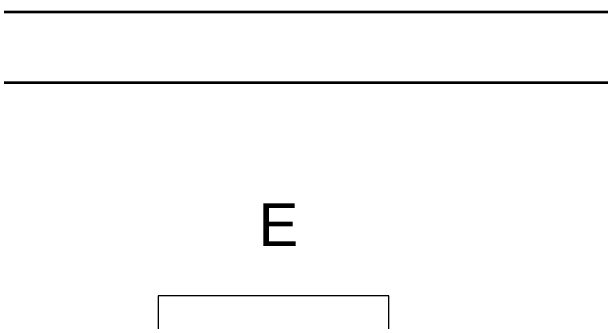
# Model space of a CAD drawing. Header units: millimetres. Extents: x 0 to 59400, y 0 to 42000.
# Drawn here: x 10157 to 14298, y 39825 to 42000 of the extents above; entities that cross this region are included whole.
import ezdxf

# ---------------------------------------------------------------- set-up
doc = ezdxf.new("R2010")
doc.units = ezdxf.units.MM
doc.header["$LTSCALE"] = 100
doc.layers.get('0').update_dxf_attribs({"lineweight": 18})
doc.layers.add('Border', color=7, linetype='Continuous', lineweight=35)
doc.layers.add('Detail Boundary', color=7, linetype='Continuous', lineweight=18)
doc.styles.add('Title', font='arial.ttf')

# ---------------------------------------------------------------- blocks, each defined once
blk = doc.blocks.new('Borders Bigadan Border')
at = {"layer": 'Border'}
for p, q in [((0, 420), (594, 420)), ((589, 415), (20, 415))]:
    blk.add_line(p, q, dxfattribs=at)
blk = doc.blocks.new('2dDetail0')
at = {"layer": 'Detail Boundary', "flags": 128}
blk.add_lwpolyline([(111.875, 383.163), (128.103, 383.163), (128.103, 400.04), (111.875, 400.04), (111.875, 383.163)], dxfattribs=at)
at = {"layer": 'Detail Boundary', "insert": (118.939, 403.54), "char_height": 3, "attachment_point": 7, "style": 'Title'}
blk.add_mtext('E', dxfattribs=at)

msp = doc.modelspace()

# ---------------------------------------------------------------- block references
at = {"xscale": 100, "yscale": 100, "zscale": 100}
msp.add_blockref('Borders Bigadan Border', (0, 0), dxfattribs=at)
at = {"layer": 'Detail Boundary', "xscale": 100, "yscale": 100, "zscale": 100}
msp.add_blockref('2dDetail0', (0, 0), dxfattribs=at)

doc.saveas('drawing.dxf')
